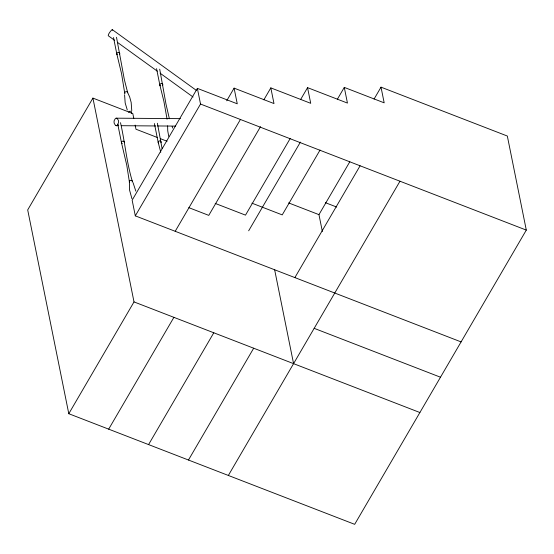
<?xml version="1.0" encoding="UTF-8"?>
<svg xmlns="http://www.w3.org/2000/svg" width="554" height="554" viewBox="0 0 554 554"><rect width="100%" height="100%" fill="white"/><g stroke="black" fill="none" stroke-linecap="round" stroke-linejoin="round"><path stroke-width="0.83" d="M124.574 94.727L125.183 103.002L127.275 109.99M131.769 110.703L131.16 102.428L129.678 96.978L127.621 92.449L124.352 79.596L116.499 37.25M167.627 125.834L167.737 130.82L168.741 136.388M112.33 30.304L112.358 29.681A2.652 0.54 -54.1 0 0 111.402 30.248L109.796 32.25A4.46 0.907 -54.1 0 0 108.473 34.5L108.217 35.698L114.526 40.255M118.196 124.138L117.282 125.363A2.652 1.932 -89.6 0 1 115.537 125.439L114.263 123.452A4.46 3.248 -89.6 0 1 114.2 120.578L115.391 118.487A2.652 1.932 -89.6 0 1 117.136 118.418L118.411 120.398A4.46 3.248 -89.6 0 1 118.473 123.272M133.805 118.494L132.808 113.542L92.92 98.106L27.7 209.918L68.793 413.72L354.678 524.333L526.3 230.097L507.332 136.035L381.014 87.158L374.061 99.083M381.014 87.158L384.178 102.836L344.283 87.4L347.448 103.079L307.553 87.643L310.718 103.321L270.823 87.885L273.988 103.563L234.1 88.128L237.257 103.806L197.369 88.37L132.15 200.181L135.308 215.859L461.08 341.901M135.308 215.859L200.527 104.048L197.369 88.37M226.704 100.8L234.1 88.128M68.793 413.72L134.013 301.909L92.92 98.106M175.203 231.295L240.422 119.484M263.87 99.81L270.823 87.885M260.512 126.672L208.768 215.374L188.824 207.653M300.6 99.568L307.553 87.643M108.681 429.156L173.901 317.345M290.282 138.355L245.498 215.132L215.181 203.401M248.663 230.803L300.4 142.101M337.331 99.325L344.283 87.4M320.053 150.037L282.228 214.89L251.911 203.159M148.576 444.585L213.789 332.781M322.359 231.503L318.959 214.64L349.83 161.72M188.464 460.021L253.684 348.21M294.873 277.596L360.093 165.785M228.352 475.457L399.981 181.22M116.555 118.182L180.466 118.639M116.118 125.668L118.701 125.682M121.291 125.703L155.771 125.952M157.495 125.959L175.597 126.09M200.527 104.048L526.3 230.097M157.509 137.551L135.972 129.22L135.134 125.093M160.702 138.791L167.086 141.256M325.454 202.702L336.714 207.058M288.641 202.916L318.959 214.64M314.166 328.335L440.485 377.212M134.013 301.909L419.89 412.522M112.358 29.681L196.462 90.461M117.33 42.284L157.301 71.161M160.106 73.19L193.055 97.005M133.043 182.626L135.82 191.123M172.121 126.547L172.73 128.092M131.935 198.685L129.553 190.057L129.366 181.754L126.797 165.355L121.527 142.89M159.919 85.302L163.908 101.403L167.086 119.242M158.257 142.648L160.771 152.267M116.866 54.195L121.534 73.557L124.705 93.058M132.281 181.144C126.478 161.92 125.135 142.925 120.502 122.683M169.379 118.764L166.013 104.194L159.711 69.181M274.604 269.583L293.572 363.646M156.56 68.648L159.85 84.977M157.391 123.258L162.08 148.604M154.4 123.542L158.188 142.323M113.508 37.534L116.797 53.87M117.677 123.784L121.458 142.565M128.687 112.323A1.503 1.274 -11.4 0 1 130.834 111.333A1.503 1.274 -11.4 0 1 131.256 113.314M124.941 93.681A1.503 1.274 -11.4 0 1 125.744 91.722A1.503 1.274 -11.4 0 1 127.69 92.774M117.289 54.728A1.503 1.274 -11.4 0 1 117.185 52.921A1.503 1.274 -11.4 0 1 119.304 52.72A1.503 1.274 -11.4 0 1 119.401 54.527M160.341 85.835A1.503 1.274 -11.4 0 1 160.154 84.125A1.503 1.274 -11.4 0 1 162.149 83.709A1.503 1.274 -11.4 0 1 162.675 85.351M158.679 143.181A1.503 1.274 -11.4 0 1 158.492 141.464A1.503 1.274 -11.4 0 1 160.487 141.048A1.503 1.274 -11.4 0 1 161.013 142.69M129.435 182.079A1.503 1.274 -11.4 0 1 130.986 180.327A1.503 1.274 -11.4 0 1 132.184 182.127M122.268 143.597A1.503 1.274 -11.4 0 1 121.568 142.011A1.503 1.274 -11.4 0 1 123.403 141.173A1.503 1.274 -11.4 0 1 124.415 142.613"/></g></svg>
